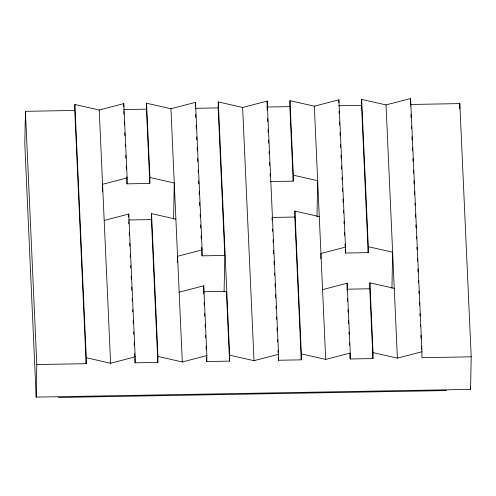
<?xml version="1.0" encoding="UTF-8"?>
<svg xmlns="http://www.w3.org/2000/svg" width="496" height="496" viewBox="0 0 496 496"><rect width="100%" height="100%" fill="white"/><g stroke="black" fill="none" stroke-linecap="round" stroke-linejoin="round"><path stroke-width="0.74" d="M319.281 216.597L294.934 211.085L301.351 353.902L301.239 359.848L278.461 360.257L278.578 354.305L267.201 101.079L242.625 107.458L218.277 101.947L218.159 107.892L224.793 255.446L202.021 255.849L202.132 249.903L195.505 102.35L170.928 108.736L146.58 103.224L149.916 177.5L149.804 183.446L127.032 183.855L127.143 177.903L123.808 103.627L99.231 110.013L74.884 104.495L74.772 110.447L25.426 111.321L24.8 143.877L36.177 397.11L470.574 389.379L471.2 356.829L459.823 103.596L410.477 104.476L410.545 106.02M36.177 397.11L36.803 364.554L25.426 111.321M36.803 364.554L86.149 363.68L86.261 357.728L74.884 104.495M102.424 191.958L102.567 184.289L127.143 177.903M123.752 106.603L123.808 103.627M128.712 217.012L128.768 214.043L104.191 220.422M175.888 219.145L151.54 213.633L157.957 356.45L157.846 362.402L135.073 362.805L135.185 356.86L128.768 214.043M149.804 183.446L146.469 109.17L146.58 103.224M157.846 362.402L151.429 219.585L151.54 213.633M173.575 219.065L174.263 183.012L149.916 177.5M177.438 262.421L177.556 256.289L202.132 249.903M195.43 106.07L195.505 102.35M203.732 294.035L203.744 285.789L179.168 292.169M218.277 101.947L229.654 355.179L229.543 361.125L206.764 361.528L206.882 355.582L203.744 285.789M224.099 291.499L224.793 255.446M267.096 106.28L267.201 101.079M270.432 181.555L293.204 181.152L289.856 106.621L289.974 100.669L314.321 106.181L338.898 99.801L345.514 247.101L345.402 253.047L368.175 252.644L368.286 246.692L361.671 99.392L386.018 104.91L410.589 98.524L421.972 351.757L421.854 357.703L471.2 356.829M293.204 181.152L293.322 175.2L289.974 100.669M301.239 359.848L294.822 217.031L294.934 211.085M316.975 216.764L317.669 180.711L293.322 175.2M320.838 258.856L320.937 253.481L345.514 247.101M338.836 102.777L338.898 99.801M347.095 290.718L347.138 283.235L322.561 289.621M394.258 288.343L369.911 282.832L373.048 352.625L372.93 358.577L350.157 358.98L350.275 353.034L347.138 283.235M368.175 252.644L361.553 105.344L361.671 99.392M372.93 358.577L369.799 288.777L369.911 282.832M391.939 288.263L392.634 252.21L368.286 246.692M410.477 104.476L410.589 98.524M459.718 108.897L459.823 103.596M86.261 357.728L110.608 363.239L135.185 356.86M157.957 356.45L182.305 361.968L206.882 355.582M229.654 355.179L254.002 360.691L278.578 354.305M301.351 353.902L325.698 359.414L350.275 353.034M373.048 352.625L397.395 358.137L421.972 351.757M123.69 109.573L146.469 109.17M195.387 108.302L218.159 107.892M289.856 106.621L267.084 107.024L267.22 110.1M338.78 105.747L361.553 105.344M128.656 219.988L151.429 219.585M294.822 217.031L272.044 217.44L272.186 220.528M203.633 291.735L226.405 291.332L229.543 361.125M347.02 289.187L369.799 288.777M58.311 397.476L446.586 390.569M470.468 387.066L470.574 389.379M410.93 114.508L411.066 117.595M411.451 126.089L411.55 128.408M411.934 136.902L412.071 139.99M412.418 147.709L412.56 150.796M412.908 158.515L413.044 161.603M413.428 170.097L413.565 173.185M413.912 180.904L414.048 183.991M414.396 191.716L414.538 194.804M414.916 203.298L415.022 205.611M415.406 214.105L415.543 217.192M415.89 224.911L416.026 227.999M416.411 236.493L416.516 238.812M416.894 247.299L417 249.618M417.378 258.112L417.52 261.2M417.868 268.919L418.004 272.006M418.388 280.5L418.488 282.813M418.872 291.307L418.977 293.626M419.356 302.12L419.498 305.207M419.876 313.695L419.982 316.014M420.366 324.508L420.465 326.821M420.85 335.315L420.986 338.402M421.333 346.121L421.476 349.215M386.018 104.91L397.395 358.137M339.022 111.147L339.128 113.46M339.506 121.942L339.648 125.029M339.996 132.742L340.132 135.823M340.516 144.311L340.653 147.393M341 155.105L341.136 158.193M341.484 165.906L341.62 168.987M342.004 177.469L342.11 179.781M342.488 188.269L342.624 191.351M342.972 199.063L343.114 202.151M343.492 210.633L343.598 212.945M343.976 221.427L344.081 223.746M344.466 232.227L344.602 235.309M344.987 243.796L345.086 246.109M345.228 249.19L345.402 253.047M347.436 298.387L347.572 301.456M347.956 309.895L348.056 312.195M348.434 320.633L348.576 323.696M348.955 332.134L349.054 334.434M349.438 342.872L349.537 345.173M349.916 353.611L350.157 358.98M314.321 106.181L325.698 359.414M267.604 118.55L267.741 121.625M268.088 129.307L268.224 132.382M268.572 140.064L268.708 143.139M269.086 151.59L269.192 153.896M269.57 162.347L269.706 165.422M270.091 173.873L270.19 176.179M272.564 229.016L272.67 231.334M273.054 239.822L273.153 242.141M273.538 250.635L273.674 253.723M274.021 261.442L274.164 264.529M274.542 273.023L274.648 275.336M275.026 283.83L275.168 286.917M275.516 294.636L275.652 297.724M276.036 306.218L276.142 308.531M276.52 317.025L276.625 319.337M277.004 327.831L277.146 330.919M277.524 339.413L277.63 341.725M278.014 350.219L278.113 352.538M278.361 357.938L278.461 360.257M242.625 107.458L254.002 360.691M195.666 114.483L195.802 117.571M196.149 125.296L196.292 128.383M196.67 136.884L196.813 139.971M197.16 147.696L197.296 150.79M197.644 158.515L197.786 161.603M198.164 170.103L198.27 172.422M198.654 180.916L198.791 184.01M199.138 191.735L199.274 194.823M199.621 202.548L199.764 205.635M200.142 214.136L200.285 217.223M200.632 224.948L200.768 228.042M201.116 235.767L201.252 238.855M201.636 247.355L202.021 255.849M204.11 302.473L204.253 305.542M204.594 313.212L204.736 316.281M205.115 324.713L205.214 327.019M205.592 335.451L205.697 337.757M206.076 346.189L206.218 349.258M206.596 357.697L206.764 361.528M170.928 108.736L182.305 361.968M123.764 111.123L123.901 114.216M124.248 121.954L124.384 125.048M124.738 132.785L124.874 135.885M125.259 144.392L125.358 146.717M125.742 155.223L125.885 158.323M126.232 166.055L126.368 169.155M126.716 176.892L127.032 183.855M128.724 221.532L128.824 223.851M129.208 232.339L129.344 235.426M129.692 243.145L129.834 246.239M130.212 254.727L130.318 257.046M130.702 265.534L130.801 267.852M131.186 276.346L131.322 279.434M131.669 287.153L131.812 290.241M132.19 298.735L132.296 301.047M132.674 309.541L132.779 311.854M133.164 320.348L133.3 323.435M133.684 331.929L133.79 334.242M134.168 342.736L134.304 345.824M134.652 353.543L134.794 356.63M134.862 358.174L135.073 362.805M99.231 110.013L110.608 363.239M74.772 110.447L86.149 363.68"/></g></svg>
